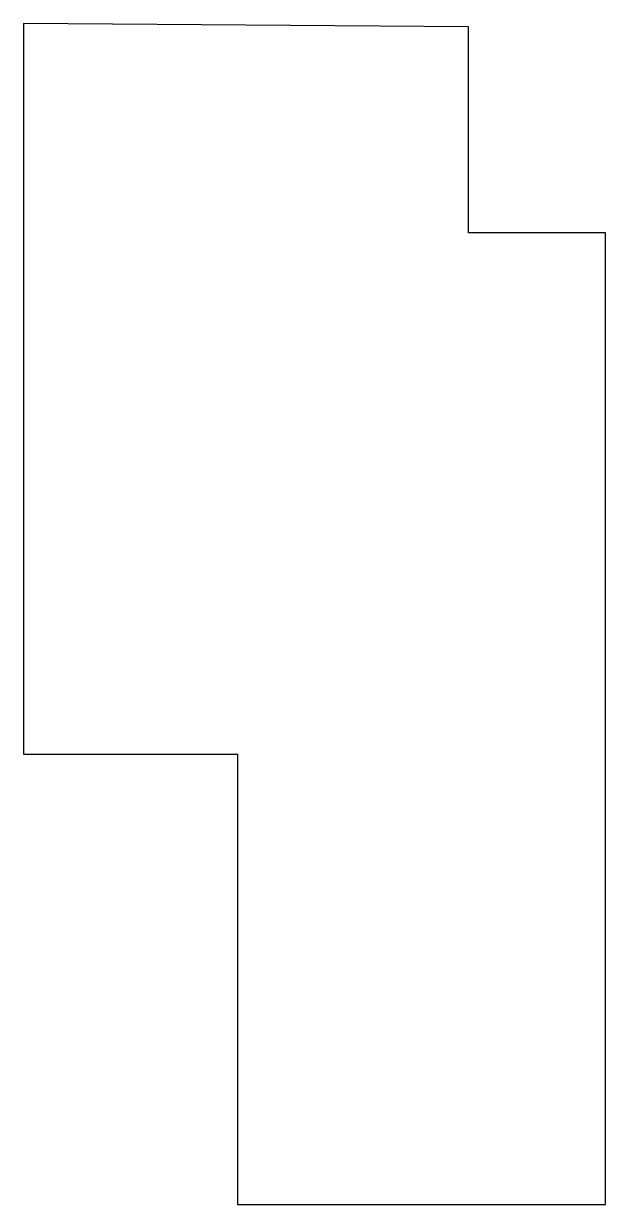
# Model space of a CAD drawing. Extents: x 137.8 to 148.3, y 108.5 to 129.9.
import ezdxf

# ---------------------------------------------------------------- set-up
doc = ezdxf.new("R2010")
doc.units = 0
doc.layers.add('Layer_1', color=7, linetype='CONTINUOUS')

msp = doc.modelspace()

# ---------------------------------------------------------------- linework, layer by layer
at = {"layer": 'Layer_1', "color": 7}
msp.add_lwpolyline([(145.840413, 126.128628), (145.840413, 129.854314), (137.786003, 129.915203), (137.786003, 116.685895), (141.656506, 116.685895), (141.656506, 108.533695), (148.320794, 108.533695), (148.320794, 126.128628), (145.840413, 126.128628), (145.840413, 126.128628)], dxfattribs=at)

doc.saveas('drawing.dxf')
